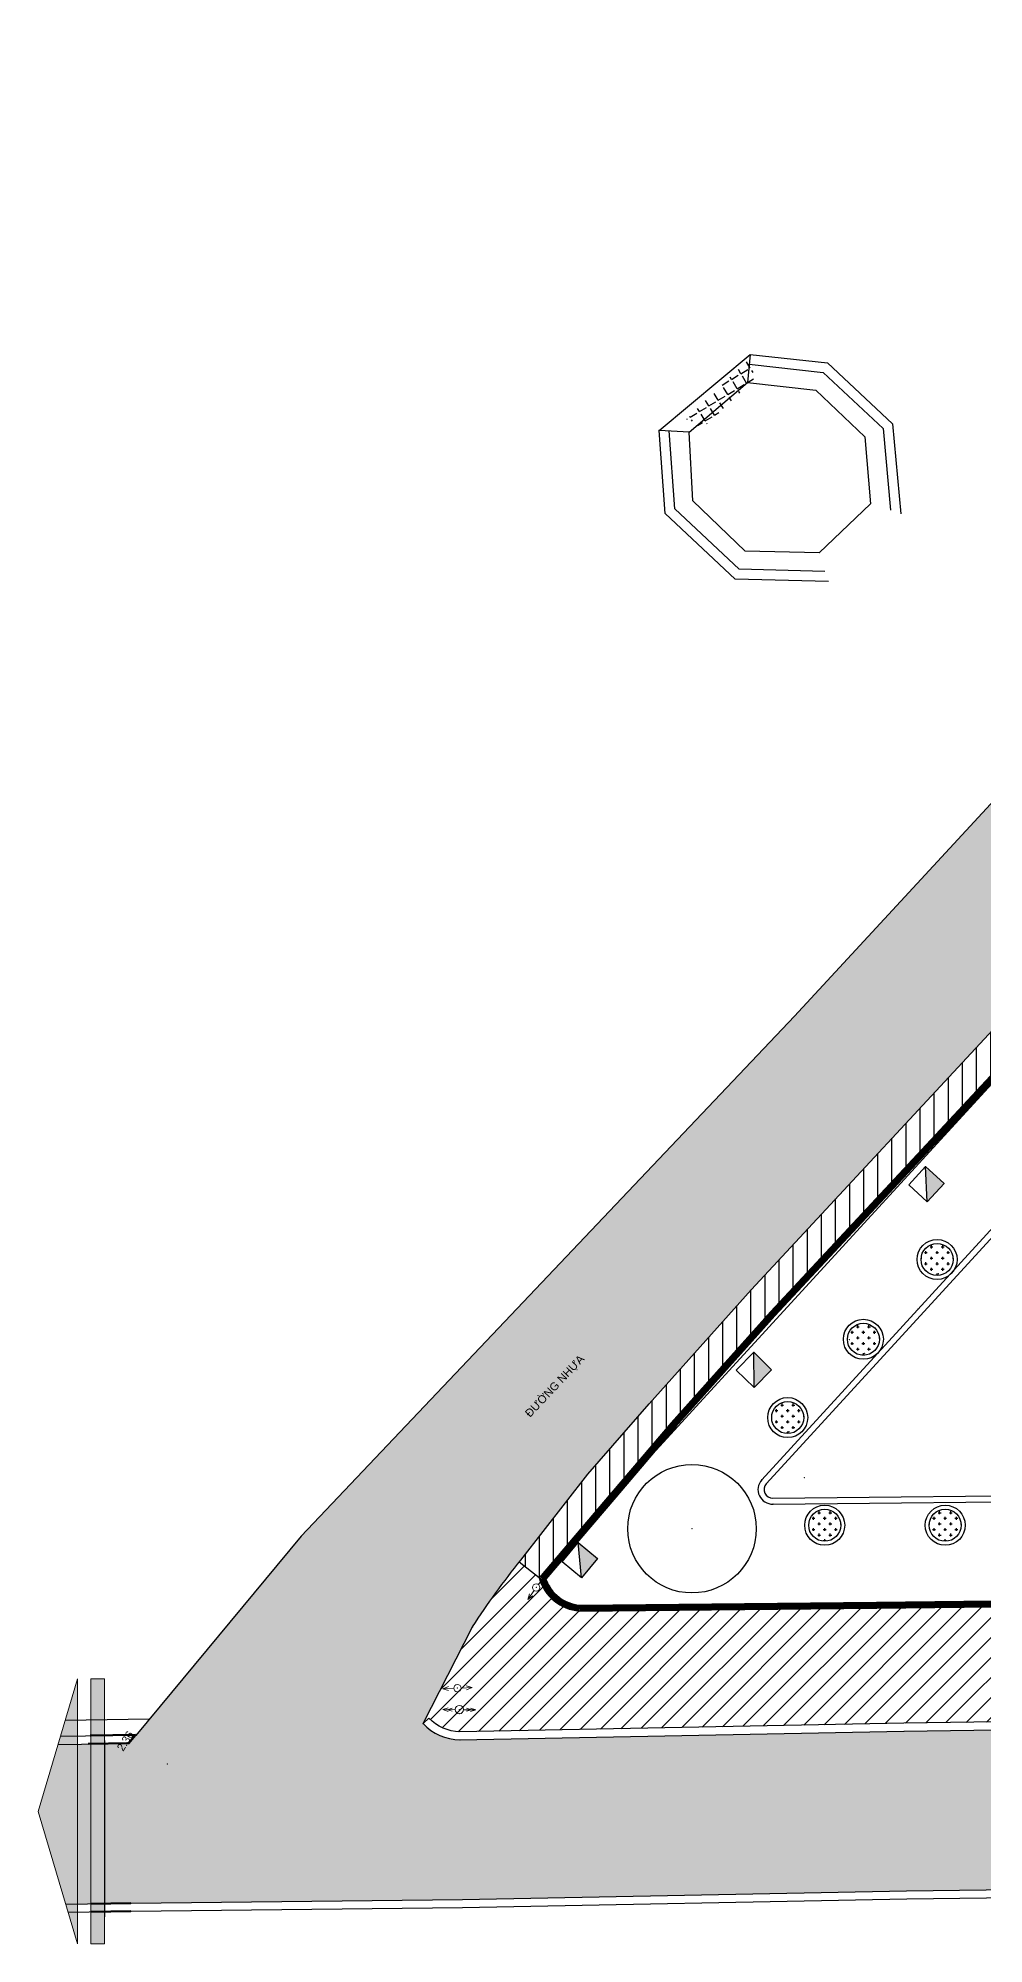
# Model space of a CAD drawing. Header units: millimetres. Extents: x 9937 to 183044, y 7127 to 109805.
# Drawn here: x 9937 to 57213, y 12518 to 107770 of the extents above; entities that cross this region are included whole.
import ezdxf
from ezdxf.enums import TextEntityAlignment as Align

# ---------------------------------------------------------------- set-up
doc = ezdxf.new("R2010")
doc.units = ezdxf.units.MM
doc.header["$LTSCALE"] = 100
doc.layers.get('0').update_dxf_attribs({"lineweight": 9})
for name, color, linetype in [('BO VIA', 3, 'Continuous'), ('CAODO', 7, 'Continuous'), ('GACH VIA HE', 3, 'Continuous'), ('HIEN', 7, 'Continuous'), ('HO GA', 4, 'Continuous'), ('LE DUONG', 1, 'Continuous'), ('NEN XI MANG CAO', 5, 'Continuous')]:
    doc.layers.add(name, color=color, linetype=linetype)
for name, color, linetype, lineweight in [('CAYCO', 3, 'Continuous', 5), ('diem', 2, 'Continuous', 0), ('THEP CHIU LUC', 1, 'Continuous', 50)]:
    doc.layers.add(name, color=color, linetype=linetype, lineweight=lineweight)
doc.styles.add('GHICHU', font='VHELVCN.TTF', dxfattribs={"height": 2})

# ---------------------------------------------------------------- blocks, each defined once
blk = doc.blocks.new('DTTTHE')
for p, q in [((-1.799869686285347, -0.0108289132192994), (-1.21730334590228, 0.1734619063078213)), ((-1.305023912707639, -0.0108289132192994), (-0.768955886871737, 0.1539952232540003)), ((1.305023912707667, -0.0108289132192994), (0.7689558868717655, 0.1539952232540003)), ((1.799869686285347, -0.0108289132192994), (1.21730334590228, 0.1734619063078213)), ((-1.799869686285347, -0.0108289132192994), (-1.21730334590228, -0.1951197327464058)), ((-0.4498696862853535, -0.0108289132192994), (-1.799869686285347, -0.0108289132192994)), ((-1.305023912707639, -0.0108289132192994), (-0.768955886871737, -0.1756530496925848)), ((0.4498696862853535, -0.0108289132192994), (1.799869686285347, -0.0108289132192994)), ((1.305023912707667, -0.0108289132192994), (0.7689558868717655, -0.1756530496925848)), ((1.799869686285347, -0.0108289132192994), (1.21730334590228, -0.1951197327464058))]:
    blk.add_line(p, q)
blk.add_circle((0, 0), 0.4499999999999993)
blk.add_point((0, 0))
blk = doc.blocks.new('DTHTHE')
for p, q in [((-1.59996547320236, -0.0052554967422367), (-0.9669112432924009, 0.2101706654078157)), ((1.59996547320236, -0.0052554967422367), (0.9669112432923725, 0.2101706654078157)), ((-0.3999654732023714, -0.0052554967422367), (-1.59996547320236, -0.0052554967422367)), ((-1.59996547320236, -0.0052554967422367), (-0.9669112432924009, -0.2206816588922749)), ((0.399965473202343, -0.0052554967422367), (1.59996547320236, -0.0052554967422367)), ((1.59996547320236, -0.0052554967422367), (0.9669112432923725, -0.2206816588922749))]:
    blk.add_line(p, q)
blk.add_circle((0, 0), 0.3999999999999986)
blk.add_point((0, 0))

msp = doc.modelspace()

# ---------------------------------------------------------------- hatches: boundary and pattern name
at = {"layer": 'BO VIA'}
h = msp.add_hatch(dxfattribs=at)
h.set_pattern_fill('AR-SAND', color=253, scale=44, style=0)
h.set_pattern_definition([(37.5, (-322361.6668058929, 1722250.069294074), (-70.4013770232981, 2153.418244249106), [0, -1698.752, 0, -1899.92, 0, -1816.1]), (7.499999999999999, (-322361.6668058929, 1722250.069294074), (1977.902445807212, 3154.030442500759), [0, -916.432, 0, -1531.112, 0, -586.7399999999999]), (327.5, (-323736.3148058928, 1722250.069294074), (3480.366429062416, 6.323612585600861), [0, -558.8, 0, -2011.68, 0, -2626.36]), (317.5, (-323736.3148058928, 1722250.069294074), (3359.648390878108, 980.8890223317511), [0, -279.4, 0, -1318.768, 0, -1508.76])])
h.paths.add_polyline_path([(98580.53283321648, 87480.9768493378), (119698.9112234845, 69990.46744665992), (140910.9928457882, 52667.78147583478), (162335.4498863198, 35029.43479826138, -0.1157157580870133), (163291.1343570807, 33898.35300872452, -0.1383604153416162), (163630.0176239893, 31726.46229260811, -0.079783906374194), (163019.0315728514, 28723.48816462839, -0.0983745176155972), (161045.7386053276, 25863.20057628909, -0.2164462790111767), (157981.2426257123, 23991.85389796202), (140413.9787755097, 23560.79611127964), (119843.3064036565, 23506.91501100105), (98996.94475182291, 23613.77413837006), (62558.66646833333, 23275.81447444321), (53216.24194138503, 23149.12998565077), (31022.71455399215, 22715.68782534473, -0.2020653777913407), (29180.16687616764, 23532.3120076363), (31654.25457568781, 28371.43951729336, -0.0227819444043218), (34060.41095794167, 31697.45522153168), (37409.8201340941, 36003.18015118549), (40477.71308032022, 39505.45339452941), (45582.11235543992, 45214.18714549462), (59000.17789995344, 59643.39921834087), (72462.40658821038, 73836.76681550639, -0.2566994672691996), (76021.20302917069, 74610.88559884136), (80587.33915142354, 70310.78456356958), (83655.01243177718, 73778.3571476352), (82898.25133442941, 74663.80637405557), (95076.49862250278, 87225.01933255394, -0.3570558508103294)], flags=16)
edge = h.paths.add_edge_path()
edge.add_line((9936.960591270705, 19140.06883670971), (11321.35000797757, 14486.31528983358))
edge.add_line((11321.35000797757, 14486.31528983358), (14588.87713927822, 14535.72465967317))
edge.add_line((14588.87713927822, 14535.72465967317), (31144.506719117, 14716.54088409315))
edge.add_line((31144.506719117, 14716.54088409315), (53348.58422184136, 15150.18908943981))
edge.add_line((53348.58422184136, 15150.18908943981), (62650.00023585354, 15276.31749745412))
edge.add_line((62650.00023585354, 15276.31749745412), (99013.53956677951, 15613.58396862098))
edge.add_line((99013.53956677951, 15613.58396862098), (119833.2796224562, 15506.86130457348))
edge.add_line((119833.2796224562, 15506.86130457348), (140522.589747956, 15561.053154669))
edge.add_line((140522.589747956, 15561.053154669), (158160.7096339884, 15993.84957542969))
edge.add_line((158160.7096339884, 15993.84957542969), (181622.9563332359, 16396.09424530016))
edge.add_line((181622.9563332359, 16396.09424530016), (183037.5699387886, 21151.44920890522))
edge.add_line((183037.5699387886, 21151.44920890522), (181972.4431422619, 24731.97181864898))
edge.add_arc((183705.2329887132, 30005.11986179557), 5550.554110798805, 222.3725409085557, 251.8091492645286, ccw=False)
edge.add_line((179604.60341328, 26264.33277590201), (167362.8415292576, 36529.76851778594))
edge.add_line((167362.8415292576, 36529.76851778594), (143601.5712274806, 56193.79749570624))
edge.add_line((143601.5712274806, 56193.79749570624), (122498.617517494, 73453.37167104823))
edge.add_line((122498.617517494, 73453.37167104823), (96388.28446533263, 94831.6235620163))
edge.add_line((96388.28446533263, 94831.6235620163), (95981.6693345051, 97301.35110467742))
edge.add_line((95981.6693345051, 97301.35110467742), (99972.03884671931, 102746.3981344574))
edge.add_line((99972.03884671931, 102746.3981344574), (102605.0241077911, 105516.1703359059))
edge.add_line((102605.0241077911, 105516.1703359059), (100163.752591066, 107769.8967999352))
edge.add_line((100163.752591066, 107769.8967999352), (94796.99152073899, 102124.3256512603))
edge.add_line((94796.99152073899, 102124.3256512603), (93123.82201968343, 100349.039527744))
edge.add_line((93123.82201968343, 100349.039527744), (90862.32733775792, 99504.53505516634))
edge.add_line((90862.32733775792, 99504.53505516634), (88222.00302591699, 101710.6031700817))
edge.add_line((88222.00302591699, 101710.6031700817), (71999.19443597196, 84850.27692186063))
edge.add_line((71999.19443597196, 84850.27692186063), (68162.07122468046, 80955.55662041808))
edge.add_line((68162.07122468046, 80955.55662041808), (47746.87694204371, 58893.47218842571))
edge.add_line((47746.87694204371, 58893.47218842571), (23088.49063164386, 32893.13091046666))
edge.add_line((23088.49063164386, 32893.13091046666), (14821.23283526057, 22940.19848268875))
edge.add_line((14821.23283526057, 22940.19848268875), (14484.71391649556, 22535.0641393899))
edge.add_line((14484.71391649556, 22535.0641393899), (10930.91114544519, 22481.32589999493))
edge.add_line((10930.91114544519, 22481.32589999493), (9936.960591270705, 19140.06883670971))
h = msp.add_hatch(dxfattribs=at)
h.set_pattern_fill('ANSI31', color=253, scale=222, angle=45, style=0)
h.set_pattern_definition([(90, (-322361.6668058929, 1722250.069294074), (-704.8499999999998, 1.357e-13), [])])
h.paths.add_polyline_path([(73491.97688484017, 72835.44618547452, -0.0894753735094715), (76021.20302917185, 74610.88559884089, 0.2566994672692831), (72462.40658821038, 73836.76681550639), (59000.17789995053, 59643.39921833784), (45582.11235544237, 45214.18714549718), (40477.71308033174, 39505.45339454268), (37409.82013409434, 36003.18015118549), (34060.41095794097, 31697.45522153075, 0.0007226078834494), (33979.47170307674, 31595.37431194237), (34984.95672473084, 30813.21084050951), (38579.19672291382, 35046.83952467609), (41582.90928260452, 38568.98430568073), (46546.34433152294, 44103.94496633438), (60055.39121005987, 58603.77146299346)])
h = msp.add_hatch(dxfattribs=at)
h.set_pattern_fill('ANSI31', color=253, scale=222, style=0)
h.set_pattern_definition([(45, (-322361.6668058929, 1722250.069294074), (-498.4042147193378, 498.404214719338), [])])
h.paths.add_polyline_path([(124407.8335580735, 27786.91036243294), (124336.2622078798, 30050.6082276504), (123936.5033067924, 30044.71820569807, -0.3525569016852269), (123493.7629451264, 29587.57383879926), (116197.9600729024, 29470.79356519785, -0.3591065608461139), (115739.4460226594, 29925.7258446787), (76567.05209890805, 29580.33927978925), (51854.46015581698, 29303.12375951139), (36999.55632585951, 29153.79122888483, -0.3167547870420334), (34984.9567247309, 30813.21084050951), (33979.47170307674, 31595.37431194237, 0.0220589733769441), (31654.25457568781, 28371.43951729336), (29180.16687616776, 23532.31200763653), (29471.51741988782, 23806.38291209773, 0.201203303928724), (31022.81183739717, 23115.76600303198), (53208.43138451996, 23549.0537223455), (62554.09978010161, 23675.78932331945), (98996.1150109817, 24013.78364696331), (119843.807742845, 23906.9176963421), (120515.6379605712, 23908.67429422494, 0.4002893532490366)])
edge = h.paths.add_edge_path(flags=16)
edge.add_ellipse((73303.70017178723, 24842.36576355831), major_axis=(-2.368268879784498, 207.3464754790904), ratio=0.9999999999713457, start_angle=92.13013760824339, end_angle=269.37231121917404, ccw=False)
edge.add_ellipse((72889.2250262486, 24832.19555492606), major_axis=(-3.432224003985049, 207.3315929362305), ratio=0.9999999999713453, start_angle=91.8361263037769, end_angle=269.0782999147724, ccw=False)
edge.add_ellipse((72889.2250262486, 24832.19555492606), major_axis=(-3.432224003985049, 207.3315929362305), ratio=0.9999999999713453, start_angle=-88.16387362161458, end_angle=91.8361263037769, ccw=False)
edge.add_ellipse((73303.70017178723, 24842.36576355831), major_axis=(-2.368268879784498, 207.3464754790904), ratio=0.9999999999713457, start_angle=269.37231121917404, end_angle=449.3723111446304, ccw=False)
at = {"layer": 'CAYCO'}
for points in [[(11906.73298109992, 25761.64159295941), (11906.73298109992, 12518.49608046049), (9936.960591270705, 19140.06883670971)], [(12580.33106708521, 25761.64159295941), (13253.92915307049, 25761.64159295941), (13253.92915307049, 12518.49608046026), (12580.33106708521, 12518.49608046026)]]:
    msp.add_hatch(color=253, dxfattribs=at).paths.add_polyline_path(points)
at = {"layer": 'GACH VIA HE'}
h = msp.add_hatch(dxfattribs=at)
h.set_pattern_fill('CROSS', color=66, scale=44, style=0)
h.set_pattern_definition([(0, (-372399.5734379935, 1727662.744664745), (279.4, 279.4), [139.7, -419.1]), (90, (-372329.7234379936, 1727592.894664745), (-279.4, 279.4), [139.7, -419.1])])
edge = h.paths.add_edge_path()
edge.add_arc((54872.72919001954, 46723.78385195066), 800, 0, 360)
h = msp.add_hatch(dxfattribs=at)
h.set_pattern_fill('CROSS', color=66, scale=44, style=0)
h.set_pattern_definition([(0, (-376084.1145176814, 1723675.973661544), (279.4, 279.4), [139.7, -419.1]), (90, (-376014.2645176815, 1723606.123661544), (-279.4, 279.4), [139.7, -419.1])])
edge = h.paths.add_edge_path()
edge.add_arc((51188.18811033166, 42737.01284874999), 800, 0, 360)
h = msp.add_hatch(dxfattribs=at)
h.set_pattern_fill('CROSS', color=66, scale=44, style=0)
h.set_pattern_definition([(0, (-379867.4135421201, 1719761.422340953), (279.4, 279.4), [139.7, -419.1]), (90, (-379797.5635421201, 1719691.572340953), (-279.4, 279.4), [139.7, -419.1])])
edge = h.paths.add_edge_path()
edge.add_arc((47404.88908589293, 38822.46152815851), 800, 0, 360)
h = msp.add_hatch(dxfattribs=at)
h.set_pattern_fill('CROSS', color=66, scale=44, style=0)
h.set_pattern_definition([(0, (-378017.3529942582, 1714380.76489223), (279.4, 279.4), [139.7, -419.1]), (90, (-377947.5029942582, 1714310.914892229), (-279.4, 279.4), [139.7, -419.1])])
edge = h.paths.add_edge_path()
edge.add_arc((49254.9496337549, 33441.8040794353), 800, 0, 360)
h = msp.add_hatch(dxfattribs=at)
h.set_pattern_fill('CROSS', color=66, scale=44, style=0)
h.set_pattern_definition([(0, (-371992.9183142452, 1714380.76489223), (279.4, 279.4), [139.7, -419.1]), (90, (-371923.0683142452, 1714310.914892229), (-279.4, 279.4), [139.7, -419.1])])
edge = h.paths.add_edge_path()
edge.add_arc((55279.38431376789, 33441.8040794353), 800, 0, 360)
at = {"layer": 'HO GA'}
h = msp.add_hatch(color=256, dxfattribs=at)
h.dxf.hatch_style = 1
h.paths.add_polyline_path([(54375.84154179913, 49605.34554134611), (55219.76027738943, 50527.4633038484), (54297.64251456701, 51371.38203936372)])
h = msp.add_hatch(color=256, dxfattribs=at)
h.dxf.hatch_style = 1
h.paths.add_polyline_path([(45727.953704371, 40319.02155774063), (46600.93773917888, 41213.67169906827), (45706.28759778977, 42086.65573377744)])
h = msp.add_hatch(color=256, dxfattribs=at)
h.dxf.hatch_style = 1
h.paths.add_polyline_path([(37100.76943060954, 30820.87500577164), (37897.2898886482, 31784.23120165779), (36933.93369302142, 32580.75165967248)])
at = {"layer": 'NEN XI MANG CAO'}
h = msp.add_hatch(dxfattribs=at)
h.set_pattern_fill('ANGLE', color=256, scale=2000, angle=391.1396731171387)
h.set_pattern_definition([(31.13967311713863, (673489379.0704061, -1087277901.749163), (-284.4193588656962, 470.7500698910478), [400, -150]), (121.1396731171386, (673489379.0704061, -1087277901.749163), (-470.7500698910478, -284.4193588656962), [400, -149.9999999999999])])
h.paths.add_polyline_path([(43827.8915755924, 90159.95292755411), (42287.52644667935, 88687.10532586147), (43171.22190699801, 88297.65091746676), (45717.73790386163, 90732.54762361279), (45368.25670450543, 91632.80052924674), (43866.2858454203, 90196.6642936928)])

# ---------------------------------------------------------------- linework, layer by layer
at = {"layer": 'BO VIA'}
for points in [[(100163.7525910659, 107769.8967999352), (94796.99152074836, 102124.3256512701), (93123.82201968331, 100349.039527744), (90862.32733775803, 99504.53505516634), (88222.00302591699, 101710.6031700817), (71999.19443597517, 84850.2769218639), (68162.07122467936, 80955.55662041693), (47746.87694204796, 58893.47218843013), (23088.49063164287, 32893.13091046573), (14821.23283526057, 22940.19848268875)], [(10930.91114544519, 22481.32589999493), (14484.71391649579, 22535.0641393899), (14821.23283526057, 22940.19848268875), (11050.4536928549, 22883.17927108915)], [(181632.9409709885, 16396.2654252972), (158160.7096339903, 15993.84957542992), (140522.5897479561, 15561.053154669), (119833.2796224676, 15506.86130457348), (99013.53956676798, 15613.58396862098), (62650.0002358373, 15276.31749745388), (53348.58422182279, 15150.18908943957), (31144.50671911414, 14716.54088409315), (14588.87713931675, 14535.72465967363), (11321.35000797757, 14486.31528983358)], [(181877.9137509092, 16000.4065398944), (158169.0441467716, 15593.93368372018), (140528.0202964683, 15161.06600696896), (119832.7782833389, 15106.85861923219), (99014.36930758704, 15213.57446002751), (62654.56692410086, 14876.34264857811), (53355.20133584563, 14750.24204460811), (31150.59632730333, 14316.58353709965), (14594.08530037373, 14135.75768579519), (11439.82190342305, 14088.06101471348)]]:
    msp.add_lwpolyline(points, dxfattribs=at)
msp.add_lwpolyline([(29180.16687616764, 23532.3120076363), (31654.25457568781, 28371.43951729336, -0.0227819444043153), (34060.41095794097, 31697.45522153075), (37409.8201340948, 36003.18015118618), (40477.71308033203, 39505.45339454292), (45582.1123554412, 45214.18714549602), (59000.1778999503, 59643.39921833761), (72462.40658821038, 73836.76681550639, -0.2566994672692695), (76021.20302917168, 74610.88559884089, -3.612540850152345)], format="xyb", dxfattribs=at)
at = {"layer": 'BO VIA', "color": 253}
for points in [[(34984.9567247309, 30813.21084050951), (33980.42543235904, 31594.63240908924)], [(13253.92915307049, 22679.5039180147), (13253.92915307049, 13875.97269405564)]]:
    msp.add_lwpolyline(points, dxfattribs=at)
at = {"layer": 'BO VIA'}
msp.add_lwpolyline([(53208.43138451629, 23549.0537223455), (31022.81183739717, 23115.76600303198, -0.201203303928724), (29471.51741988782, 23806.38291209773), (29180.16687616764, 23532.3120076363, 0.2020653777913407), (31022.71455399215, 22715.68782534473), (53216.24194138323, 23149.12998565077), (62558.66646832681, 23275.81447444321), (98996.94475181226, 23613.77413837006), (119843.3064036948, 23506.91501100105), (140413.9787754986, 23560.7961112794), (157981.2426257123, 23991.85389796202, 0.2164462790111653), (161045.7386053275, 25863.20057628886), (160714.7627665832, 26087.82246774226, -0.2151837874750819), (157951.4756293098, 24391.2438886466), (140404.1667050907, 23960.67574721738), (119843.8077428233, 23906.9176963421), (98996.1150109932, 24013.78364696331), (62554.09978006326, 23675.78932331898)], format="xyb", close=True, dxfattribs=at)
msp.add_point((31654.25457568781, 28371.43951729336), dxfattribs=at)
at = {"layer": 'CAODO', "color": 253}
msp.add_lwpolyline([(122562.743135902, 65038.11372710857), (96672.25482542685, 86234.85764580593), (94267.48119811981, 85057.49452135409), (83864.60314111889, 74015.26992522576), (80587.33915142354, 70310.78456356958), (76021.20302917191, 74610.88559884089), (73491.97688484017, 72835.44618547452), (34984.9567247309, 30813.21084050951), (35729.44197244814, 29664.43400088209), (36999.55632585951, 29153.79122888483), (124335.473404878, 30117.5648178265)], dxfattribs=at)
at = {"layer": 'CAYCO', "color": 253}
msp.add_lwpolyline([(11906.73298109992, 12518.49608046026), (11906.73298109992, 25761.64159295941), (9936.960591270705, 19140.06883670971), (11906.73298109992, 12518.49608046026)], dxfattribs=at)
msp.add_lwpolyline([(12580.33106708521, 12518.49608046026), (13253.92915307049, 12518.49608046026), (13253.92915307049, 25761.64159295941), (12580.33106708521, 25761.64159295941)], close=True, dxfattribs=at)
at = {"layer": 'diem'}
for p in [(40976.56121851072, 88165.32764020048), (47746.87694204796, 58893.47218843013), (54297.64251456677, 51371.38203936372), (55219.76027738967, 50527.46330384817), (54943.27027628791, 46020.20446397363), (45582.1123554412, 45214.18714549602), (46546.34433152794, 44103.94496633974), (53926.75681119983, 44244.15235141222), (45706.28759778977, 42086.65573377744), (50481.40381195571, 42715.65973440884), (51258.72919660003, 42033.43346077296), (40477.71308033203, 39505.45339454292), (41582.90928260434, 38568.9843056805), (47475.43017216131, 38118.8821401815), (37409.8201340948, 36003.18015118618), (46111.78689978283, 35713.14668264356), (48230.75715705182, 35823.64352998766), (38579.19672292553, 35046.83952468983), (46674.22542498714, 34498.21915178886), (23088.49063164287, 32893.13091046573), (36933.93369302142, 32580.75165967248), (42620.93659931433, 33268.8202986368), (34060.41095794097, 31697.45522153075), (37897.2898886482, 31784.23120165779), (34984.9567247309, 30813.21084050951), (36999.55632585951, 29153.79122888483), (51854.46015569765, 29303.12375951023), (30994.60528700298, 24021.22023366834), (29180.16687616764, 23532.3120076363), (53216.24194138323, 23149.12998565077), (14484.71391649579, 22535.0641393899), (31022.71455399215, 22715.68782534473), (16404.22311251017, 21506.95254661934)]:
    msp.add_point(p, dxfattribs=at)
at = {"layer": 'GACH VIA HE'}
for centre, radius in [((54872.72919001954, 46723.78385195066), 1000), ((54872.72919001954, 46723.78385195066), 800), ((51188.18811033166, 42737.01284874999), 1000), ((51188.18811033166, 42737.01284874999), 800), ((47404.88908589293, 38822.46152815851), 1000), ((47404.88908589293, 38822.46152815851), 800), ((49254.9496337549, 33441.8040794353), 1000), ((55279.38431376789, 33441.8040794353), 1000), ((49254.9496337549, 33441.8040794353), 800), ((55279.38431376789, 33441.8040794353), 800)]:
    msp.add_circle(centre, radius, dxfattribs=at)
at = {"layer": 'HIEN'}
for p, q in [((45527.5984246024, 91964.44613663851), (45400.68927557451, 90551.56713678966)), ((42472.98817601857, 88072.44405160425), (40976.56121851072, 88165.32764020048))]:
    msp.add_line(p, q, dxfattribs=at)
for points in [[(49451.42964162222, 80608.30446873094), (44778.65031800196, 80724.31047310587), (41283.99962756583, 84005.2829739768), (40976.56121851072, 88165.32764020048), (45527.5984246024, 91964.44613663851), (49395.67638374851, 91534.97448169997), (52652.71037524529, 88491.15868943091), (53068.79851055481, 83996.32268977819)], [(15494.27067291236, 23750.46716948436), (11289.53878772753, 23686.88601345592)]]:
    msp.add_lwpolyline(points, dxfattribs=at)
for points in [[(80368.9403010787, 70516.45892304857), (76021.20302917168, 74610.88559884089, 0.0894753735094673), (73491.97688484017, 72835.44618547452), (60055.39121004508, 58603.77146297762), (46546.34433152794, 44103.94496633974), (41582.90928260434, 38568.9843056805), (38579.19672292553, 35046.83952468983), (34984.9567247309, 30813.21084050951, 0.3167547870420334), (36999.55632585951, 29153.79122888483), (51854.46015569765, 29303.12375951023), (76567.05209889414, 29580.33927978925), (115754.9786343943, 29925.86279713107)], [(80163.26594169845, 70298.06007264205), (75965.08427030093, 74251.64465019642, 0.0833196947536474), (73707.66265522887, 72626.89785262477), (60274.21190313377, 58398.54355717986), (46767.78852198098, 43901.53296977188), (41808.75168899389, 38371.47696775152), (38807.67839460948, 34852.42698155018), (35320.99376645463, 30745.48697156622, 0.2935601654568191), (37009.83890814998, 29453.90975538432), (51851.26978815498, 29603.1068458024), (76564.04705101473, 29880.32444504113), (115750.0719801147, 30225.83119561733)]]:
    msp.add_lwpolyline(points, format="xyb", dxfattribs=at)
at = {"layer": 'HIEN', "const_width": 300}
msp.add_lwpolyline([(80266.10312138835, 70407.25949784533), (75992.66203148814, 74431.7186824528, 0.0864434252620474), (73599.82514667779, 72731.17771369475), (60164.80155658967, 58501.15751007875), (46657.06642678507, 44002.73896810529), (41695.83048579923, 38470.23063671589), (38693.4375587675, 34949.63325311989), (35151.73241523409, 30777.88498544018, 0.3057949301867487), (37004.57947441761, 29303.84930447419), (51852.86497192655, 29453.11530265608), (76565.54957495455, 29730.33186241542), (115753.6561220857, 30075.85696687945)], format="xyb", dxfattribs=at)
at = {"layer": 'HO GA'}
for p, q in [((54375.8415417989, 49605.34554134611), (54297.64251456677, 51371.38203936372)), ((45727.95370437076, 40319.02155774086), (45706.28759778977, 42086.65573377744)), ((37100.76943060931, 30820.87500577164), (36933.93369302142, 32580.75165967248))]:
    msp.add_line(p, q, dxfattribs=at)
for points in [[(53453.72377937182, 50449.26427661604), (54297.64251456677, 51371.38203936372), (55219.76027738967, 50527.46330384817), (54375.8415417989, 49605.34554134611)], [(44833.30356324103, 41192.00559242582), (45706.28759778977, 42086.65573377744), (46600.93773917865, 41213.67169906827), (45727.95370437076, 40319.02155774086)], [(36137.41323498229, 31617.39546378679), (36933.93369302142, 32580.75165967248), (37897.2898886482, 31784.23120165779), (37100.76943060931, 30820.87500577164)]]:
    msp.add_lwpolyline(points, close=True, dxfattribs=at)
at = {"layer": 'LE DUONG'}
msp.add_lwpolyline([(42472.98817601857, 88072.44405160425), (45400.68927557451, 90551.56713678966), (48811.13487345875, 90175.73895292915), (51269.03602219639, 87842.8568422366), (51543.89202225987, 84494.26666435925), (48984.98393239533, 82049.67929875758), (45281.79444659581, 82121.1819724571), (42670.01562917033, 84649.774745028)], close=True, dxfattribs=at)
msp.add_lwpolyline([(46674.22542498714, 34498.21915178886), (78763.22209693782, 34832.37567907688, 0.6472207099292672), (79388.17783718149, 36264.21761263488), (61320.45784744539, 51168.83929088688, 0.3760505251908841), (60240.92753416125, 51136.85019158944), (46111.78689978283, 35713.14668264356, 0.6660735098369123), (46674.22542498714, 34498.21915178886, 5.124067246129912)], format="xyb", dxfattribs=at)
msp.add_lwpolyline([(46666.42302783893, 34798.15416762582), (78760.09823730413, 35132.35941449157, 0.634986501122551), (79178.8097419428, 36048.028252071), (61129.55246722523, 50937.41946499212, 0.37020173577773), (60453.08862278948, 50924.32437384896), (46332.99924355617, 35510.50142860855, 0.6691174406361498)], format="xyb", close=True, dxfattribs=at)
at = {"layer": 'LE DUONG', "color": 253}
msp.add_circle((42620.93659931433, 33268.8202986368), 3211.886426487748, dxfattribs=at)
at = {"layer": 'NEN XI MANG CAO', "color": 0}
for points in [[(45482.85711125574, 91466.34129234124), (49175.54350054484, 91056.34331620997), (52172.3689364303, 88255.70180836646), (52549.30737770382, 84183.78451275663)], [(49259.1776992207, 81113.23135617096), (44981.7900075208, 81219.4214030439), (41768.27978251582, 84236.44359302032), (41480.23519200982, 88134.06447301479)]]:
    msp.add_lwpolyline(points, dxfattribs=at)
at = {"layer": 'THEP CHIU LUC'}
for p, q in [((14563.73296338611, 14555.36013622302), (12580.33106708521, 14526.06407836941)), ((14568.80087774608, 14155.39136071759), (12580.33106708521, 14126.02044665673))]:
    msp.add_line(p, q, dxfattribs=at)
msp.add_lwpolyline([(12445.61307012022, 22524.94684739178), (14462.37467450031, 22554.73564847465), (14799.03563086537, 22959.75196822733), (12539.44304123992, 22926.37640514178)], dxfattribs=at)
msp.add_point((14462.37467450031, 22554.73564847465), dxfattribs=at)

# ---------------------------------------------------------------- block references
at = {"yscale": 460.7999999523163, "zscale": 460.8}
for name, p, xscale, rotation in [('DTHTHE', (34836.74133233528, 30333.08426012541), 460.7999999678733, 55.23712944615146), ('DTHTHE', (30896.11524515424, 25301.57540914719), 460.8000000801219, 2.040271871860664), ('DTTTHE', (30994.98098369187, 24228.57989327074), 460.8000000388502, 359.8961909901345)]:
    msp.add_blockref(name, p, dxfattribs=dict(at, xscale=xscale, rotation=rotation))

# ---------------------------------------------------------------- texts
at = {"layer": 'LE DUONG', "insert": (34235.12522670848, 39079.98668775545), "char_height": 400, "attachment_point": 1, "rotation": 46.727345791225424, "style": 'GHICHU'}
msp.add_mtext('{\\fArial|b0|i0|c0|p34;ĐƯỜNG NHỰA}', dxfattribs=at)
at = {"layer": 'THEP CHIU LUC'}
msp.add_text('2.36', height=400, rotation=58.11958264316835, dxfattribs=at).set_placement((14462.37467450031, 22554.73564847465), align=Align.CENTER)

doc.saveas('drawing.dxf')
